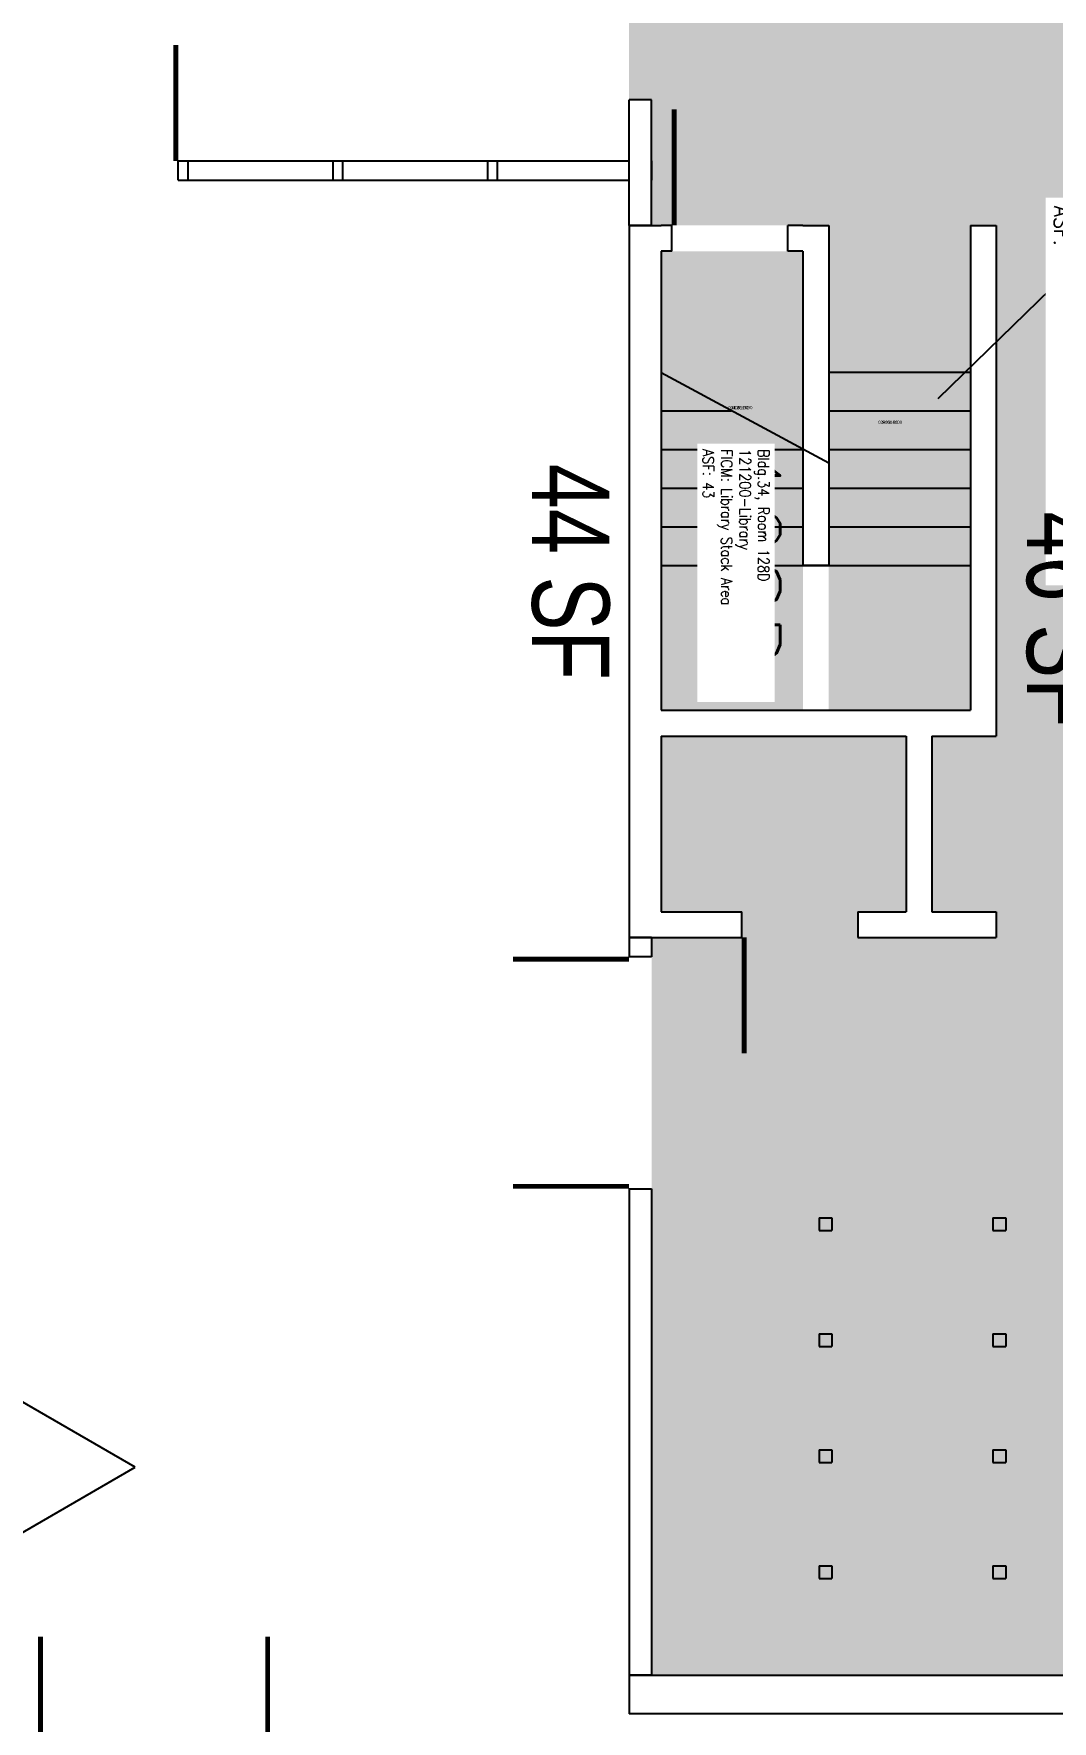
# Model space of a CAD drawing. Header units: inches. Extents: x -726 to 3772, y 0 to 2633.
# Drawn here: x 387 to 703, y 1324 to 1847 of the extents above; entities that cross this region are included whole.
import ezdxf
from ezdxf.enums import TextEntityAlignment as Align

# ---------------------------------------------------------------- set-up
doc = ezdxf.new("R2010")
doc.units = ezdxf.units.IN
doc.header["$LTSCALE"] = 10
doc.header["$MEASUREMENT"] = 0
doc.layers.get('0').update_dxf_attribs({"linetype": 'CONTINUOUS'})
for name, color, linetype in [('A-DOOR', 2, 'CONTINUOUS'), ('A-FLOR', 3, 'CONTINUOUS'), ('A-IDEN-RNUM', 7, 'CONTINUOUS'), ('A-IDEN-SNUM', 4, 'CONTINUOUS'), ('A-IDEN-VNUM', 4, 'CONTINUOUS'), ('A-REV', 1, 'CONTINUOUS'), ('A-WALL', 5, 'CONTINUOUS'), ('AREA-TEXT', 3, 'CONTINUOUS'), ('Rooms-Category-Color', 7, 'CONTINUOUS'), ('Rooms-College-Color', 7, 'CONTINUOUS'), ('Rooms-Department-Color', 7, 'CONTINUOUS'), ('Rooms-Division-Color', 7, 'CONTINUOUS'), ('Rooms-Information', 7, 'CONTINUOUS')]:
    doc.layers.add(name, color=color, linetype=linetype)
doc.styles.add('AREA', font='arial.ttf', dxfattribs={"width": 0.75, "height": 24})
doc.styles.add('Arial', font='arial.ttf')
doc.styles.add('ROOMSNUMBER', font='txt', dxfattribs={"height": 0.03})
doc.styles.add('ROOMVNUMBER', font='simplex.shx', dxfattribs={"width": 0.85})

# ---------------------------------------------------------------- blocks, each defined once
blk = doc.blocks.new('ProjectRev')
at = {"transparency": 16777216}
blk.add_lwpolyline([(0, 0.122), (-0.1221, -0.0895), (0.1221, -0.0895)], close=True, dxfattribs=at)
at = {"transparency": 16777216, "insert": (-0.1798, -0.1151), "char_height": 0.0625, "width": 0.24749, "attachment_point": 1, "style": 'Arial'}
blk.add_mtext('PJ#', dxfattribs=at)
at = {"transparency": 16777216, "style": 'Arial', "width": 0.75}
blk.add_attdef('YEAR', text='', height=18.75, dxfattribs=at).set_placement((0, 0), align=Align.MIDDLE_CENTER)
at = {"transparency": 16777216, "style": 'Arial'}
blk.add_attdef('PROJECT', text='', height=18.75, dxfattribs=at).set_placement((-0.0276, -0.1151), align=Align.TOP_LEFT)

msp = doc.modelspace()

# ---------------------------------------------------------------- hatches: boundary and pattern name
at = {"layer": 'Rooms-Category-Color', "true_color": 0x99d7b2}
for points in [[(1172, 1824), (1172, 1860), (1172, 1902), (579, 1902), (579, 1863), (572, 1863), (572, 1845), (572, 1827), (579, 1827), (579, 1788), (582, 1788), (585.25, 1788), (686, 1788), (686, 1629.5), (666, 1629.5), (666, 1575), (686, 1575), (686, 1567), (643, 1567), (643, 1575), (658, 1575), (658, 1629.5), (582, 1629.5), (582, 1575), (607, 1575), (607, 1567), (579, 1567), (579, 1561), (579, 1489), (579, 1338), (1172, 1338), (1172, 1392.25), (1172, 1473.25)], [(582, 1780), (626, 1780), (626, 1682.5), (626, 1637.5), (582, 1637.5)]]:
    msp.add_hatch(color=253, dxfattribs=at).paths.add_polyline_path(points)
at = {"layer": 'Rooms-Category-Color', "true_color": 0xadadad}
msp.add_hatch(color=253, dxfattribs=at).paths.add_polyline_path([(678, 1788), (634, 1788), (634, 1682.5), (634, 1637.5), (678, 1637.5)])
at = {"layer": 'Rooms-College-Color', "true_color": 0x80bc67}
for points in [[(1172, 1824), (1172, 1860), (1172, 1902), (579, 1902), (579, 1863), (572, 1863), (572, 1845), (572, 1827), (579, 1827), (579, 1788), (582, 1788), (585.25, 1788), (686, 1788), (686, 1629.5), (666, 1629.5), (666, 1575), (686, 1575), (686, 1567), (643, 1567), (643, 1575), (658, 1575), (658, 1629.5), (582, 1629.5), (582, 1575), (607, 1575), (607, 1567), (579, 1567), (579, 1561), (579, 1489), (579, 1338), (1172, 1338), (1172, 1392.25), (1172, 1473.25)], [(582, 1780), (626, 1780), (626, 1682.5), (626, 1637.5), (582, 1637.5)]]:
    msp.add_hatch(color=83, dxfattribs=at).paths.add_polyline_path(points)
at = {"layer": 'Rooms-College-Color', "true_color": 0xadadad}
msp.add_hatch(color=253, dxfattribs=at).paths.add_polyline_path([(678, 1788), (634, 1788), (634, 1682.5), (634, 1637.5), (678, 1637.5)])
at = {"layer": 'Rooms-Department-Color', "true_color": 0x62f98f}
for points in [[(1172, 1824), (1172, 1860), (1172, 1902), (579, 1902), (579, 1863), (572, 1863), (572, 1845), (572, 1827), (579, 1827), (579, 1788), (582, 1788), (585.25, 1788), (686, 1788), (686, 1629.5), (666, 1629.5), (666, 1575), (686, 1575), (686, 1567), (643, 1567), (643, 1575), (658, 1575), (658, 1629.5), (582, 1629.5), (582, 1575), (607, 1575), (607, 1567), (579, 1567), (579, 1561), (579, 1489), (579, 1338), (1172, 1338), (1172, 1392.25), (1172, 1473.25)], [(582, 1780), (626, 1780), (626, 1682.5), (626, 1637.5), (582, 1637.5)]]:
    msp.add_hatch(color=91, dxfattribs=at).paths.add_polyline_path(points)
at = {"layer": 'Rooms-Department-Color', "true_color": 0xacacac}
msp.add_hatch(color=253, dxfattribs=at).paths.add_polyline_path([(678, 1788), (634, 1788), (634, 1682.5), (634, 1637.5), (678, 1637.5)])
at = {"layer": 'Rooms-Division-Color', "true_color": 0x62f98f}
for points in [[(1172, 1824), (1172, 1860), (1172, 1902), (579, 1902), (579, 1863), (572, 1863), (572, 1845), (572, 1827), (579, 1827), (579, 1788), (582, 1788), (585.25, 1788), (686, 1788), (686, 1629.5), (666, 1629.5), (666, 1575), (686, 1575), (686, 1567), (643, 1567), (643, 1575), (658, 1575), (658, 1629.5), (582, 1629.5), (582, 1575), (607, 1575), (607, 1567), (579, 1567), (579, 1561), (579, 1489), (579, 1338), (1172, 1338), (1172, 1392.25), (1172, 1473.25)], [(582, 1780), (626, 1780), (626, 1682.5), (626, 1637.5), (582, 1637.5)]]:
    msp.add_hatch(color=91, dxfattribs=at).paths.add_polyline_path(points)
at = {"layer": 'Rooms-Division-Color', "true_color": 0xadadad}
msp.add_hatch(color=253, dxfattribs=at).paths.add_polyline_path([(678, 1788), (634, 1788), (634, 1682.5), (634, 1637.5), (678, 1637.5)])

# ---------------------------------------------------------------- linework, layer by layer
at = {"layer": 'A-DOOR'}
for points in [[(572, 1862.25, 1.5, 1.5, 0), (536, 1862.25, 0, 0, 0), (536, 1863, 0, 0, 0.414214), (572, 1827, 0, 0, 0.414214)], [(360.75, 1808, 1.5, 1.5, 0), (360.75, 1844, 0, 0, 0), (360, 1844, 0, 0, -0.414214), (396, 1808, 0, 0, -0.414214)], [(431.25, 1808, 1.5, 1.5, 0), (431.25, 1844, 0, 0, 0), (432, 1844, 0, 0, 0.414214), (396, 1808, 0, 0, 0.414214)], [(586, 1788, 1.5, 1.5, 0), (586, 1824, 0, 0, 0), (585.25, 1824, 0, 0, -0.414214), (621.25, 1788, 0, 0, -0.414214)], [(607.75, 1567, 1.5, 1.5, 0), (607.75, 1531, 0, 0, 0), (607, 1531, 0, 0, 0.414214), (643, 1567, 0, 0, 0.414214)], [(572, 1560.25, 1.5, 1.5, 0), (536, 1560.25, 0, 0, 0), (536, 1561, 0, 0, 0.414214), (572, 1525, 0, 0, 0.414214)], [(572, 1489.75, 1.5, 1.5, 0), (536, 1489.75, 0, 0, 0), (536, 1489, 0, 0, -0.414214), (572, 1525, 0, 0, -0.414214)], [(389.25, 1314, 1.5, 1.5, 0), (389.25, 1350, 0, 0, 0), (388.5, 1350, 0, 0, -0.414214), (424.5, 1314, 0, 0, -0.414214)], [(389.25, 1314, 1.5, 1.5, 0), (389.25, 1350, 0, 0, 0), (388.5, 1350, 0, 0, -0.414214), (424.5, 1314, 0, 0, -0.414214)], [(459.75, 1314, 1.5, 1.5, 0), (459.75, 1350, 0, 0, 0), (460.5, 1350, 0, 0, 0.414214), (424.5, 1314, 0, 0, 0.414214)], [(459.75, 1314, 1.5, 1.5, 0), (459.75, 1350, 0, 0, 0), (460.5, 1350, 0, 0, 0.414214), (424.5, 1314, 0, 0, 0.414214)]]:
    msp.add_lwpolyline(points, format="xyseb", dxfattribs=at)
at = {"layer": 'A-FLOR'}
for p, q in [((634, 1714.19), (582, 1742.23)), ((634, 1742.5), (678, 1742.5)), ((582, 1730.5), (603.75, 1730.5)), ((634, 1730.5), (678, 1730.5)), ((582, 1718.5), (626, 1718.5)), ((634, 1718.5), (678, 1718.5)), ((582, 1706.5), (626, 1706.5)), ((634, 1706.5), (678, 1706.5)), ((582, 1694.5), (626, 1694.5)), ((634, 1694.5), (678, 1694.5)), ((582, 1682.5), (634, 1682.5)), ((634, 1682.5), (678, 1682.5))]:
    msp.add_line(p, q, dxfattribs=at)
at = {"layer": 'A-IDEN-VNUM'}
msp.add_line((702.86, 1768.27), (667.91, 1734.22), dxfattribs=at)
at = {"layer": 'A-WALL'}
for p, q in [((572, 1788), (572, 1827)), ((579, 1827), (572, 1827)), ((579, 1788), (579, 1827)), ((432, 1802), (432, 1808)), ((432, 1808), (572, 1808)), ((435, 1808), (435, 1802)), ((480, 1808), (480, 1802)), ((483, 1808), (483, 1802)), ((528, 1808), (528, 1802)), ((531, 1808), (531, 1802)), ((579, 1808), (579, 1802)), ((432, 1802), (572, 1802)), ((572, 1788), (572, 1567)), ((572, 1788), (582, 1788)), ((579, 1788), (572, 1788)), ((585.25, 1788), (582, 1788)), ((585.25, 1780), (585.25, 1788)), ((585.25, 1780), (585.25, 1788)), ((626, 1788), (621.25, 1788)), ((621.25, 1780), (621.25, 1788)), ((621.25, 1780), (621.25, 1788)), ((626, 1788), (634, 1788)), ((634, 1788), (634, 1682.5)), ((678, 1788), (678, 1637.5)), ((678, 1788), (686, 1788)), ((686, 1788), (686, 1629.5)), ((582, 1780), (582, 1637.5)), ((585.25, 1780), (582, 1780)), ((626, 1780), (621.25, 1780)), ((626, 1780), (626, 1682.5)), ((634, 1682.5), (626, 1682.5)), ((582, 1637.5), (678, 1637.5)), ((582, 1629.5), (658, 1629.5)), ((582, 1629.5), (582, 1575)), ((658, 1629.5), (658, 1575)), ((666, 1629.5), (666, 1575)), ((666, 1629.5), (686, 1629.5)), ((582, 1575), (607, 1575)), ((582, 1575), (607, 1575)), ((582, 1575), (607, 1575)), ((607, 1567), (607, 1575)), ((643, 1575), (658, 1575)), ((643, 1575), (643, 1567)), ((643, 1575), (658, 1575)), ((666, 1575), (686, 1575)), ((686, 1575), (686, 1567)), ((572, 1567), (607, 1567)), ((572, 1567), (572, 1561)), ((579, 1567), (572, 1567)), ((579, 1567), (579, 1561)), ((643, 1567), (686, 1567)), ((579, 1561), (572, 1561)), ((572, 1489), (572, 1452.5)), ((572, 1489), (579, 1489)), ((579, 1489), (579, 1338)), ((631, 1480), (631, 1476)), ((631, 1480), (635, 1480)), ((635, 1480), (635, 1476)), ((685, 1480), (685, 1476)), ((685, 1480), (689, 1480)), ((689, 1480), (689, 1476)), ((631, 1476), (635, 1476)), ((685, 1476), (689, 1476)), ((572, 1452.5), (572, 1338)), ((631, 1444), (631, 1440)), ((631, 1444), (635, 1444)), ((635, 1444), (635, 1440)), ((685, 1444), (685, 1440)), ((685, 1444), (689, 1444)), ((689, 1444), (689, 1440)), ((631, 1440), (635, 1440)), ((685, 1440), (689, 1440)), ((631, 1408), (631, 1404)), ((631, 1408), (635, 1408)), ((631, 1404), (635, 1404)), ((635, 1408), (635, 1404)), ((685, 1408), (685, 1404)), ((685, 1408), (689, 1408)), ((685, 1404), (689, 1404)), ((689, 1408), (689, 1404)), ((631, 1372), (631, 1368)), ((631, 1372), (635, 1372)), ((631, 1368), (635, 1368)), ((635, 1372), (635, 1368)), ((685, 1372), (685, 1368)), ((685, 1372), (689, 1372)), ((685, 1368), (689, 1368)), ((689, 1372), (689, 1368)), ((572, 1338), (1172, 1338)), ((572, 1338), (572, 1326)), ((579, 1338), (572, 1338)), ((1184, 1326), (572, 1326))]:
    msp.add_line(p, q, dxfattribs=at)

# ---------------------------------------------------------------- block references
at = {"layer": 'A-REV'}
ref = msp.add_blockref('ProjectRev', (382.05, 1402.54), dxfattribs=dict(at, xscale=300, yscale=300, zscale=300, rotation=269.9999999992027))
ref.add_attrib('YEAR', '2014', dxfattribs={"layer": '0', "transparency": 16777216, "height": 18.75, "rotation": 270, "style": 'Arial', "width": 0.75}).set_placement((371.28, 1402.54), align=Align.MIDDLE_CENTER)
ref.add_attrib('PROJECT', '4655', dxfattribs={"layer": '0', "transparency": 16777216, "height": 18.75, "rotation": 270, "style": 'Arial'}).set_placement((347.53, 1410.82), align=Align.TOP_LEFT)

# ---------------------------------------------------------------- texts
at = {"layer": 'A-IDEN-RNUM', "style": 'ROOMSNUMBER', "width": 0.85}
for s, p in [('0128-D0', (606.57, 1731.45)), ('S101-00', (653.07, 1726.92))]:
    msp.add_text(s, height=0.96, dxfattribs=at).set_placement(p, align=Align.MIDDLE)
at = {"layer": 'A-IDEN-SNUM', "style": 'ROOMSNUMBER', "width": 0.85}
for s, p in [('03400128D0', (606.57, 1731.45)), ('0340S10100', (653.07, 1726.92))]:
    msp.add_text(s, height=0.96, dxfattribs=at).set_placement(p, align=Align.MIDDLE)
at = {"layer": 'A-IDEN-VNUM', "style": 'ROOMVNUMBER', "width": 0.85}
msp.add_text('128D', height=24, rotation=270, dxfattribs=at).set_placement((606.91, 1684.55), align=Align.MIDDLE)
at = {"layer": 'AREA-TEXT', "style": 'AREA', "width": 0.75}
for s, p in [('44 SF', (553.9, 1680.47)), ('46 SF', (707.52, 1665.67))]:
    msp.add_text(s, height=24, rotation=270, dxfattribs=at).set_placement(p, align=Align.MIDDLE_CENTER)

# ---------------------------------------------------------------- next in the draw order: texts
at = {"layer": 'Rooms-Information', "attachment_point": 7, "rotation": 270, "style": 'ROOMVNUMBER', "bg_fill": 3, "box_fill_scale": 1.5, "bg_fill_color": 256, "bg_fill_true_color": 13158600, "bg_fill_transparency": 0}
for s, insert, char_height, width in [('Bldg.34, Room S101^M^J128300-FacMgmt-Custodial Services^M^JFICM: Stairway^M^JASF: ', (703.97, 1794.05), 5.1429, 115.2), ('Bldg.34, Room 128D^M^J121200-Library^M^JFICM: Library Stack Area^M^JASF: 43', (594.91, 1718.55), 3.4286, 76.8)]:
    msp.add_mtext(s, dxfattribs=dict(at, insert=insert, char_height=char_height, width=width))

doc.saveas('drawing.dxf')
